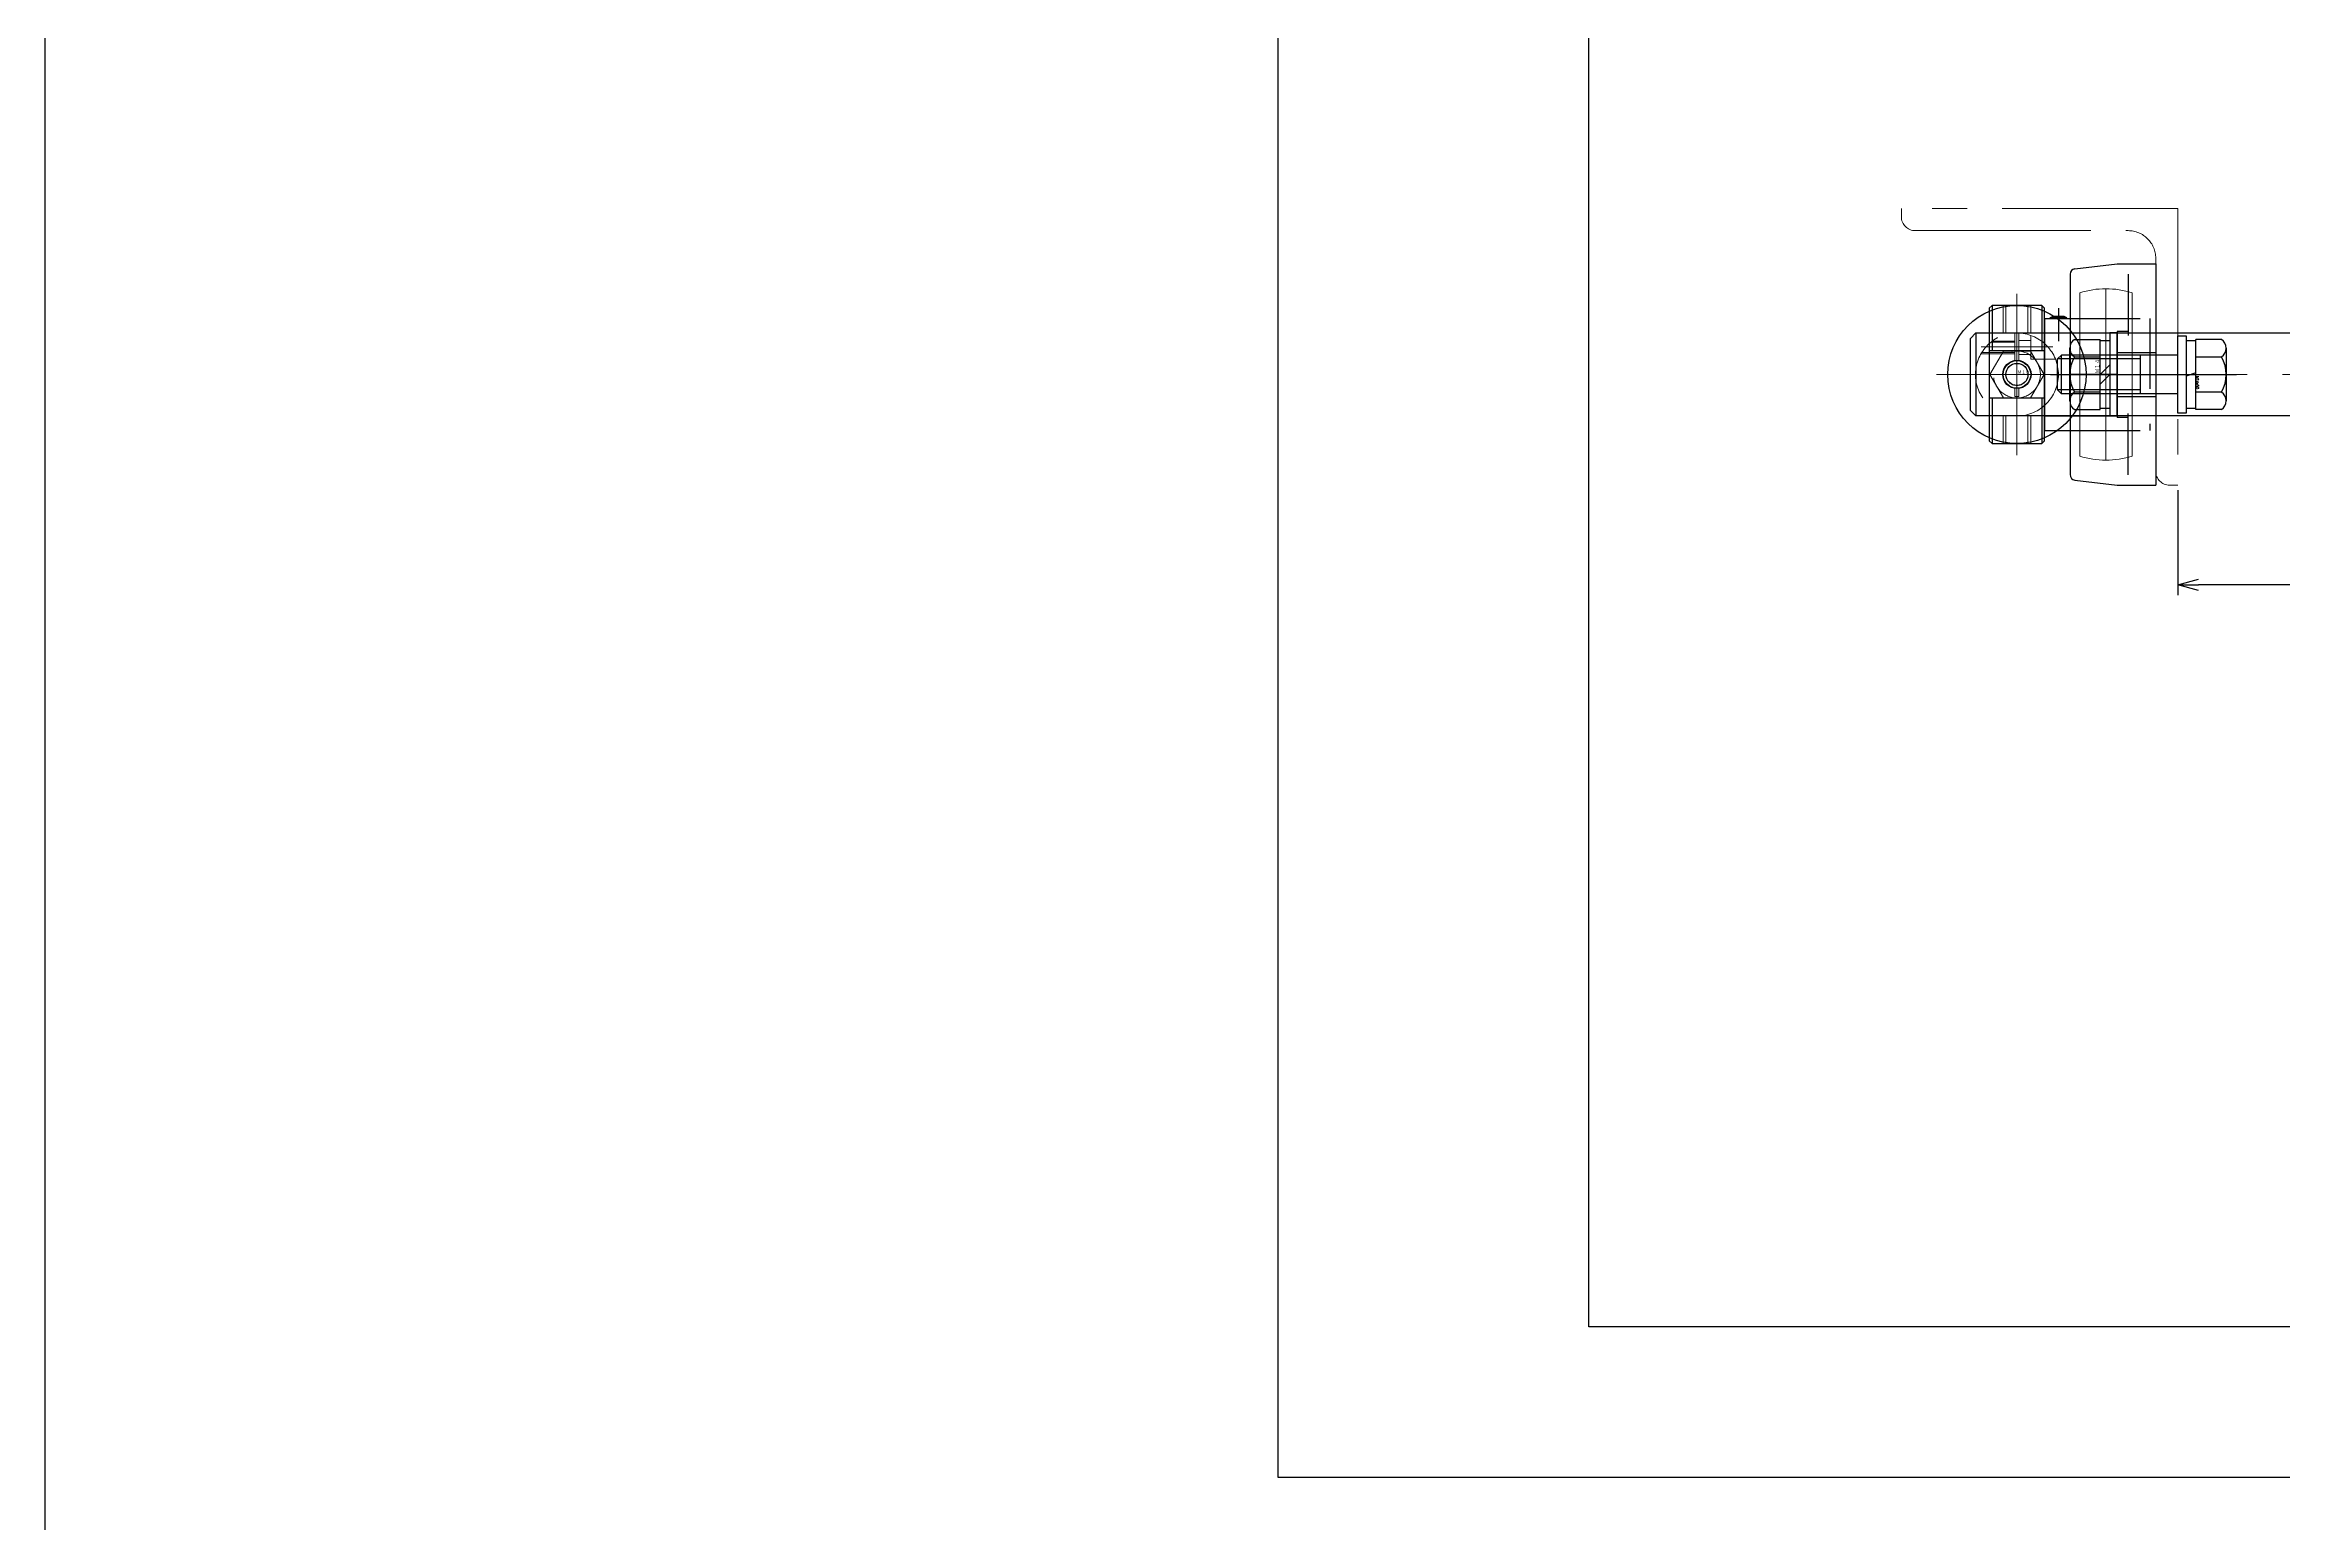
# Model space of a CAD drawing. Header units: millimetres. Extents: x -8731 to 85711, y -14522 to 31379.
# Drawn here: x -5179 to -4370, y -5132 to -4597 of the extents above; entities that cross this region are included whole.
import ezdxf

# ---------------------------------------------------------------- set-up
doc = ezdxf.new("R2010")
doc.units = ezdxf.units.MM
doc.header["$LTSCALE"] = 4
doc.header["$PDMODE"] = 99
doc.header["$PDSIZE"] = 1
for name, pattern in [('CENTER2', [28.575, 19.05, -3.175, 3.175, -3.175]), ('HIDDEN', [9.525, 6.35, -3.175]), ('PHANTOM2', [31.75, 15.875, -3.175, 3.175, -3.175, 3.175, -3.175])]:
    doc.linetypes.add(name, pattern=pattern)
for name, color, linetype, lineweight in [('04_HIDDEN', 2, 'HIDDEN', 13), ('05_CENTER', 4, 'CENTER2', 13), ('06_PHANTOM', 2, 'PHANTOM2', 13), ('08_DIM', 3, 'Continuous', 13)]:
    doc.layers.add(name, color=color, linetype=linetype, lineweight=lineweight)
doc.layers.add('10_DRAFT', color=8, linetype='Continuous', lineweight=0, plot=False)
doc.styles.add('KANJI0', font='txt.shx', dxfattribs={"width": 0.9, "height": 30, "bigfont": 'bigfont'})
doc.styles.add('KSS_TXT', font='txt.shx', dxfattribs={"bigfont": 'extfont2.shx'})
doc.dimstyles.new('KSS_DIM', dxfattribs={"dimscale": 3, "dimtxt": 3, "dimasz": 2.5, "dimexe": 1.25, "dimexo": 0.625, "dimtad": 1, "dimdsep": 46, "dimtxsty": 'KSS_TXT', "dimblk": 'OPEN30', "dimcen": 0, "dimazin": 2, "dimtfac": 0.75, "dimtmove": 0, "dimatfit": 3, "dimldrblk": 'OPEN30', "dimfxl": 1, "dimtolj": 1, "dimarcsym": 0})

# ---------------------------------------------------------------- blocks, each defined once
blk = doc.blocks.new('M14Nza_1_1_1')
at = {"color": 0}
for p, q in [((-9.52, 17.1), (9.52, 17.1)), ((-12.7, 15.4), (-12.7, 6.1)), ((-6.35, 6.1), (-6.35, 15.4)), ((6.35, 15.4), (6.35, 6.1)), ((12.7, 15.4), (12.7, 6.1)), ((-12.7, 6.1), (12.7, 6.1)), ((-12.25, 2.6), (-12.25, 6.1)), ((-3.5, 6.1), (0, 2.6)), ((0, 6.1), (3.5, 2.6)), ((12.25, 6.1), (12.25, 2.6))]:
    blk.add_line(p, q, dxfattribs=at)
at = {"color": 0, "linetype": 'CENTER2'}
blk.add_line((0, 0), (0, 17.1), dxfattribs=at)
at = {"color": 0}
blk.add_lwpolyline([(-15, 0), (15, 0), (15, 2.6), (-15, 2.6)], close=True, dxfattribs=at)
for centre, radius, start, end in [((-9.52, 13.29), 3.81, 33.626, 146.374), ((0, 4.4), 12.7, 60, 120), ((9.52, 13.29), 3.81, 33.626, 146.374)]:
    blk.add_arc(centre, radius, start, end, dxfattribs=at)
at = {"layer": '10_DRAFT', "ltscale": 3, "style": 'KANJI0', "width": 0.82}
blk.add_text('Ｍ１４', height=1.5, dxfattribs=at).set_placement((0.39, 6.2))
blk = doc.blocks.new('MUCAFL206c_1_1')
at = {"color": 0}
for p, q in [((-31, 36.22), (-31, -36.22)), ((-29.23, 38.21), (-14, 40)), ((-14, 40), (0, 40)), ((-10, 36.32), (-10, 14.08)), ((0, 40), (0, -40)), ((-40.2, 20.25), (-31, 20.25)), ((-40.2, 20.25), (-40.2, -20.25)), ((-38.2, 20.5), (-37.33, 21)), ((-38.2, 20.25), (-38.2, 20.5)), ((-32.2, 20.5), (-38.2, 20.5)), ((-37.65, 20.25), (-37.65, 20.82)), ((-33.07, 21), (-37.33, 21)), ((-32.2, 20.5), (-33.07, 21)), ((-32.75, 20.25), (-32.75, 20.82)), ((-32.2, 20.25), (-32.2, 20.5)), ((-14, 15.5), (-14, -15.5)), ((-10, 15.5), (-14, 15.5)), ((-10, -15.5), (-14, -15.5)), ((-10, -36.32), (-10, -14.08)), ((-40.2, -20.25), (-31, -20.25)), ((-29.23, -38.21), (-14, -40)), ((-14, -40), (0, -40))]:
    blk.add_line(p, q, dxfattribs=at)
at = {"color": 0, "linetype": 'CENTER2'}
blk.add_line((-35.2, 24), (-35.2, 12), dxfattribs=at)
at = {"color": 0, "linetype": 'HIDDEN'}
for p, q in [((-31, 20.25), (-2.1, 20.25)), ((-2.1, 20.25), (-2.1, -20.25)), ((-40.2, 15), (-2.1, 15)), ((-14, 8), (0, 8)), ((-14, -8), (0, -8)), ((-40.2, -15), (-2.1, -15)), ((-31, -20.25), (-2.1, -20.25))]:
    blk.add_line(p, q, dxfattribs=at)
at = {"color": 0}
for centre, start, end in [((-29, 36.22), 96.70984, 180), ((-29, -36.22), 180, 263.29016)]:
    blk.add_arc(centre, 2, start, end, dxfattribs=at)
at = {"layer": '10_DRAFT'}
for p, q in [((-27.5, 29.51), (-27.5, -29.51)), ((-18, 31), (-18, -31)), ((-8.5, 29.51), (-8.5, -29.51)), ((-40.2, 0), (0, 0))]:
    blk.add_line(p, q, dxfattribs=at)
for start, end in [(72.15448, 107.84552), (252.15448, 287.84552)]:
    blk.add_arc((-18, 0), 31, start, end, dxfattribs=at)
blk = doc.blocks.new('A$C09CE55E7_1_1_1')
at = {"color": 0}
for p, q in [((-9.52, 17.5), (9.52, 17.5)), ((-12.7, 15.8), (-12.7, 6.5)), ((-6.35, 6.5), (-6.35, 15.8)), ((6.35, 15.8), (6.35, 6.5)), ((12.7, 15.8), (12.7, 6.5)), ((-14, 0), (-14, 3)), ((-14, 3), (14, 3)), ((14, 0), (-14, 0)), ((12.7, 6.5), (-12.7, 6.5)), ((-12.25, 3), (-12.25, 6.5)), ((-7, 0), (-7, -42.1)), ((-0.64, 6.5), (0.64, 3)), ((7, 0), (7, -42.1)), ((12.25, 6.5), (12.25, 3)), ((14, 3), (14, 0)), ((7, -13.5), (-7, -13.5)), ((-5.6, -13.5), (-5.6, -43.5)), ((5.6, -13.5), (5.6, -43.5)), ((-7, -42.1), (-5.6, -43.5)), ((7, -42.1), (-7, -42.1)), ((5.6, -43.5), (-5.6, -43.5)), ((7, -42.1), (5.6, -43.5))]:
    blk.add_line(p, q, dxfattribs=at)
at = {"color": 0, "linetype": 'CENTER2'}
blk.add_line((0, -46.09), (0, 21.25), dxfattribs=at)
at = {"color": 0}
for centre, radius, start, end in [((-9.52, 13.69), 3.81, 33.626, 146.374), ((0, 4.8), 12.7, 60, 120), ((9.52, 13.69), 3.81, 33.626, 146.374)]:
    blk.add_arc(centre, radius, start, end, dxfattribs=at)
at = {"layer": '10_DRAFT', "ltscale": 3, "style": 'KANJI0', "width": 0.82}
blk.add_text('M14x50', height=1, dxfattribs=at).set_placement((0.53, 6.6))
blk = doc.blocks.new('A$C445778C0_1_1_1')
at = {"color": 0}
blk.add_line((-1073, 15), (-1073, -15), dxfattribs=at)
blk.add_lwpolyline([(-945, -15), (-1073, -15), (-1075, -13), (-1075, 13), (-1073, 15), (-945, 15)], dxfattribs=at)
at = {"layer": '05_CENTER'}
blk.add_line((1082.5, 0), (-1082.5, 0), dxfattribs=at)
blk = doc.blocks.new('M10Nua_1_1_1')
at = {"color": 0}
for p, q in [((-4.9, 8.49), (-9.8, 0)), ((-4.9, 8.49), (4.9, 8.49)), ((9.8, 0), (4.9, 8.49)), ((-9.8, 0), (-4.9, -8.49)), ((4.9, -8.49), (9.8, 0)), ((-4.9, -8.49), (4.9, -8.49))]:
    blk.add_line(p, q, dxfattribs=at)
at = {"color": 0, "linetype": 'CENTER2'}
for p, q in [((0, -11.1), (0, 11.1)), ((11.1, 0), (-11.1, 0))]:
    blk.add_line(p, q, dxfattribs=at)
at = {"color": 0}
for radius in [8.49, 5, 4]:
    blk.add_circle((0, 0), radius, dxfattribs=at)
at = {"layer": '10_DRAFT', "style": 'KANJI0', "width": 0.82}
blk.add_text('Ｍ１０', height=1.25, dxfattribs=at).set_placement((0.26, 0.12))
blk = doc.blocks.new('M10Tz_1_1_1')
at = {"color": 0}
for radius in [5, 4]:
    blk.add_circle((0, 0), radius, dxfattribs=at)
at = {"layer": '05_CENTER'}
for p, q in [((0, -8.34), (0, 8.34)), ((8.34, 0), (-8.34, 0))]:
    blk.add_line(p, q, dxfattribs=at)
blk = doc.blocks.new('A$C4CB00668_1_1_1')
at = {"color": 0}
for p, q in [((-24, 25), (-24, 8.53)), ((-6, 25), (-6, 8.53)), ((-24, -8.53), (-24, -25)), ((-6, -8.53), (-6, -25))]:
    blk.add_line(p, q, dxfattribs=at)
for p, q in [((-5, 8.53), (-25, 8.53)), ((-5, -8.53), (-25, -8.53))]:
    blk.add_line(p, q)
blk.add_lwpolyline([(-6, 25), (-24, 25), (-25, 24), (-25, -24), (-24, -25), (-6, -25), (-5, -24), (-5, 24)], close=True, dxfattribs=at)
at = {"layer": '04_HIDDEN'}
for p, q in [((-20, 25), (-20, 15)), ((-19, 25), (-19, 15)), ((-11, 25), (-11, 15)), ((-10, 25), (-10, 15)), ((-5, 15), (-25, 15)), ((-5, -15), (-25, -15)), ((-20, -25), (-20, -15)), ((-19, -25), (-19, -15)), ((-11, -25), (-11, -15)), ((-10, -25), (-10, -15))]:
    blk.add_line(p, q, dxfattribs=at)
at = {"layer": '05_CENTER'}
for p, q in [((-15, 27.91), (-15, 11.5)), ((-15, -27.91), (-15, -11.56))]:
    blk.add_line(p, q, dxfattribs=at)
at = {"layer": '10_DRAFT'}
blk.add_line((-5, 0), (-25, 0), dxfattribs=at)
blk.add_blockref('M10Tz_1_1_1', (-15, 0))
blk = doc.blocks.new('SCS10-12b_1_1_1')
at = {"color": 0, "linetype": 'CENTER2'}
for p, q in [((0, 16.38), (0, -16.38)), ((-16.38, 0), (16.38, 0)), ((-12.97, -10), (12.97, -10))]:
    blk.add_line(p, q, dxfattribs=at)
at = {"color": 0}
for p, q in [((-0.75, 8), (-0.75, 4.94)), ((-0.75, 8), (0.75, 8)), ((0.75, 8), (0.75, 4.94)), ((-0.75, -4.94), (-0.75, -14.98)), ((0.75, -4.94), (0.75, -14.98))]:
    blk.add_line(p, q, dxfattribs=at)
at = {"color": 0, "linetype": 'HIDDEN'}
for p, q in [((-12.99, -7.5), (-0.75, -7.5)), ((-12.69, -8), (-0.75, -8)), ((0.75, -7.25), (5, -7.25)), ((5, -5.5), (5, -14.14)), ((5, -5.5), (14.05, -5.5)), ((-9.45, -11.65), (-0.75, -11.65)), ((-9, -12), (-0.75, -12)), ((0.75, -12.25), (5, -12.25))]:
    blk.add_line(p, q, dxfattribs=at)
at = {"color": 0}
for radius, start, end in [(15, 0, 267.13403), (5, 98.62693, 261.37306), (5, 0, 81.37307), (5, 278.62693, 0), (15, 272.86599, 0)]:
    blk.add_arc((0, 0), radius, start, end, dxfattribs=at)
blk = doc.blocks.new('A$C5AB923D3_1_1_1')
at = {"color": 0}
for radius in [25, 5.1]:
    blk.add_circle((0, 0), radius, dxfattribs=at)
at = {"layer": '05_CENTER'}
for p, q in [((0, -29.13), (0, 29.13)), ((29.13, 0), (-29.13, 0))]:
    blk.add_line(p, q, dxfattribs=at)
blk = doc.blocks.new('A$C4C084B09_1_1')
for name, p in [('A$C5AB923D3_1_1_1', (0, 0)), ('A$C4CB00668_1_1_1', (15, 0))]:
    blk.add_blockref(name, p)
at = {"layer": '04_HIDDEN', "color": 4, "xscale": -1, "rotation": 180}
blk.add_blockref('SCS10-12b_1_1_1', (0, 0), dxfattribs=at)
at = {"layer": '04_HIDDEN'}
blk.add_blockref('M10Nua_1_1_1', (0, 0), dxfattribs=at)
blk = doc.blocks.new('_Open30')
at = {"color": 0, "linetype": 'ByBlock', "lineweight": -2}
for p, q in [((-1, 0.27), (0, 0)), ((0, 0), (-1, -0.27)), ((0, 0), (-1, 0))]:
    blk.add_line(p, q, dxfattribs=at)
blk = doc.blocks.new('*D3523')
at = {"layer": '08_DIM', "color": 0, "lineweight": -2, "transparency": 16777216}
for p, q in [((-4407.76, -4758.41), (-4407.76, -4796.35)), ((-2407.76, -4758.41), (-2407.76, -4796.35)), ((-2415.26, -4792.6), (-4400.26, -4792.6))]:
    blk.add_line(p, q, dxfattribs=at)
at = {"layer": 'Defpoints', "color": 0, "transparency": 16777216}
for p in [(-4407.76, -4756.53), (-2407.76, -4756.53), (-4407.76, -4792.6)]:
    blk.add_point(p, dxfattribs=at)
at = {"layer": '08_DIM', "color": 0, "lineweight": -2, "transparency": 16777216, "xscale": 7.5, "yscale": 7.5, "zscale": 7.5, "rotation": 180}
blk.add_blockref('_Open30', (-4407.76, -4792.6), dxfattribs=at)
at = {"layer": '08_DIM', "color": 0, "lineweight": -2, "transparency": 16777216, "xscale": 7.5, "yscale": 7.5, "zscale": 7.5}
blk.add_blockref('_Open30', (-2407.76, -4792.6), dxfattribs=at)
at = {"layer": '08_DIM', "color": 0, "transparency": 16777216, "insert": (-3407.76, -4786.22), "char_height": 9, "attachment_point": 5, "style": 'KSS_TXT'}
blk.add_mtext('\\A1;2000', dxfattribs=at)
blk = doc.blocks.new('A$C448B04A9_1_1_1')
at = {"color": 0}
for p, q in [((3, 100), (0, 100)), ((0, 0), (0, 100)), ((8, 18), (8, 95)), ((0, 0), (100, 0)), ((95, 8), (18, 8)), ((100, 3), (100, 0))]:
    blk.add_line(p, q, dxfattribs=at)
for centre, radius, start, end in [((3, 95), 5, 0, 90), ((18, 18), 10, 180, 270), ((95, 3), 5, 0, 90)]:
    blk.add_arc(centre, radius, start, end, dxfattribs=at)

msp = doc.modelspace()

# ---------------------------------------------------------------- linework, layer by layer
at = {"color": 2}
for points in [[(-5179.27544, -5720.36863), (5762.61031, -5720.36863), (5762.61031, -766.74502), (-5179.27544, -766.74502)], [(-4733.18148, -2288.04335), (-1826.6068, -2288.04335), (-1826.6068, -5115.28107), (-4733.18148, -5115.28107)]]:
    msp.add_lwpolyline(points, close=True, dxfattribs=at)
msp.add_lwpolyline([(-4620.82782, -4086.90694), (-1885.44828, -4086.90694), (-1885.44828, -5060.8609), (-4620.82782, -5060.8609)], close=True)

# ---------------------------------------------------------------- block references
for name, p in [('A$C445778C0_1_1_1', (-3407.76363, -4716.53257)), ('A$C4C084B09_1_1', (-4465.96363, -4716.53257))]:
    msp.add_blockref(name, p)
at = {"color": 4}
msp.add_blockref('MUCAFL206c_1_1', (-4415.76363, -4716.53257), dxfattribs=at)
for name, p, rotation in [('A$C09CE55E7_1_1_1', (-4407.76363, -4716.53257), 270), ('M14Nza_1_1_1', (-4429.76363, -4716.53257), 89.99999999999999)]:
    msp.add_blockref(name, p, dxfattribs=dict(rotation=rotation))
at = {"layer": '06_PHANTOM', "rotation": 180}
msp.add_blockref('A$C448B04A9_1_1_1', (-4407.76363, -4656.53257), dxfattribs=at)

# ---------------------------------------------------------------- dimensions: what is measured, and where the dimension line sits
at = {"layer": '08_DIM'}
dim = msp.add_linear_dim(base=(-4407.76363, -4792.59679), p1=(-2407.76363, -4756.53257), p2=(-4407.76363, -4756.53257), dimstyle='KSS_DIM', override={"dimscale": 3}, dxfattribs=at)
dim.commit()
dim.dimension.update_dxf_attribs({"geometry": '*D3523', "text_midpoint": (-3407.76363, -4786.22179)})

doc.saveas('drawing.dxf')
